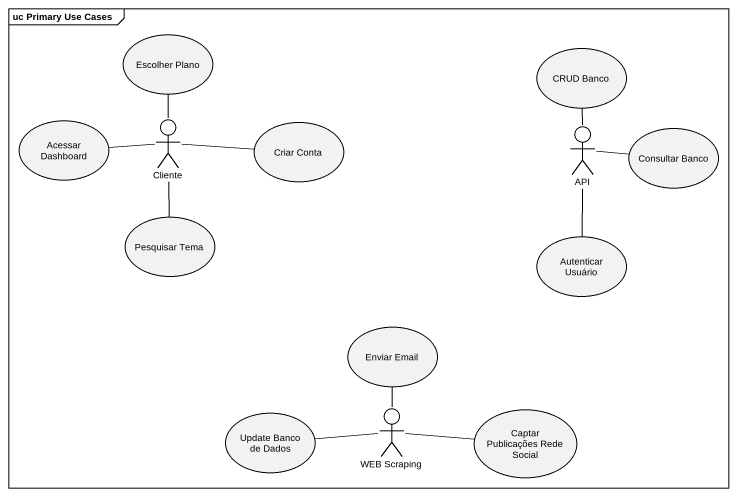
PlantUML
@startuml
mainframe uc Primary Use Cases
usecase "Escolher Plano" as Escolher_Plano
usecase "CRUD Banco" as CRUD_Banco
usecase "Acessar Dashboard" as Acessar_Dashboard
actor Cliente
usecase "Criar Conta" as Criar_Conta
actor API
usecase "Consultar Banco" as Consultar_Banco
usecase "Pesquisar Tema" as Pesquisar_Tema
usecase "Autenticar Usuário" as Autenticar_Usuário
usecase "Enviar Email" as Enviar_Email
usecase "Update Banco de Dados" as Update_Banco_de_Dados
actor "WEB Scraping" as WEB_Scraping
usecase "Captar Publicações Rede Social" as Captar_Publicações_Rede
Cliente -up- Escolher_Plano
Cliente -left- Acessar_Dashboard
Cliente -right- Criar_Conta
Cliente -- Pesquisar_Tema
API -up- CRUD_Banco
API -right- Consultar_Banco
API -- Autenticar_Usuário
WEB_Scraping -up- Enviar_Email
WEB_Scraping -left- Update_Banco_de_Dados
WEB_Scraping -right- Captar_Publicações_Rede
@enduml
